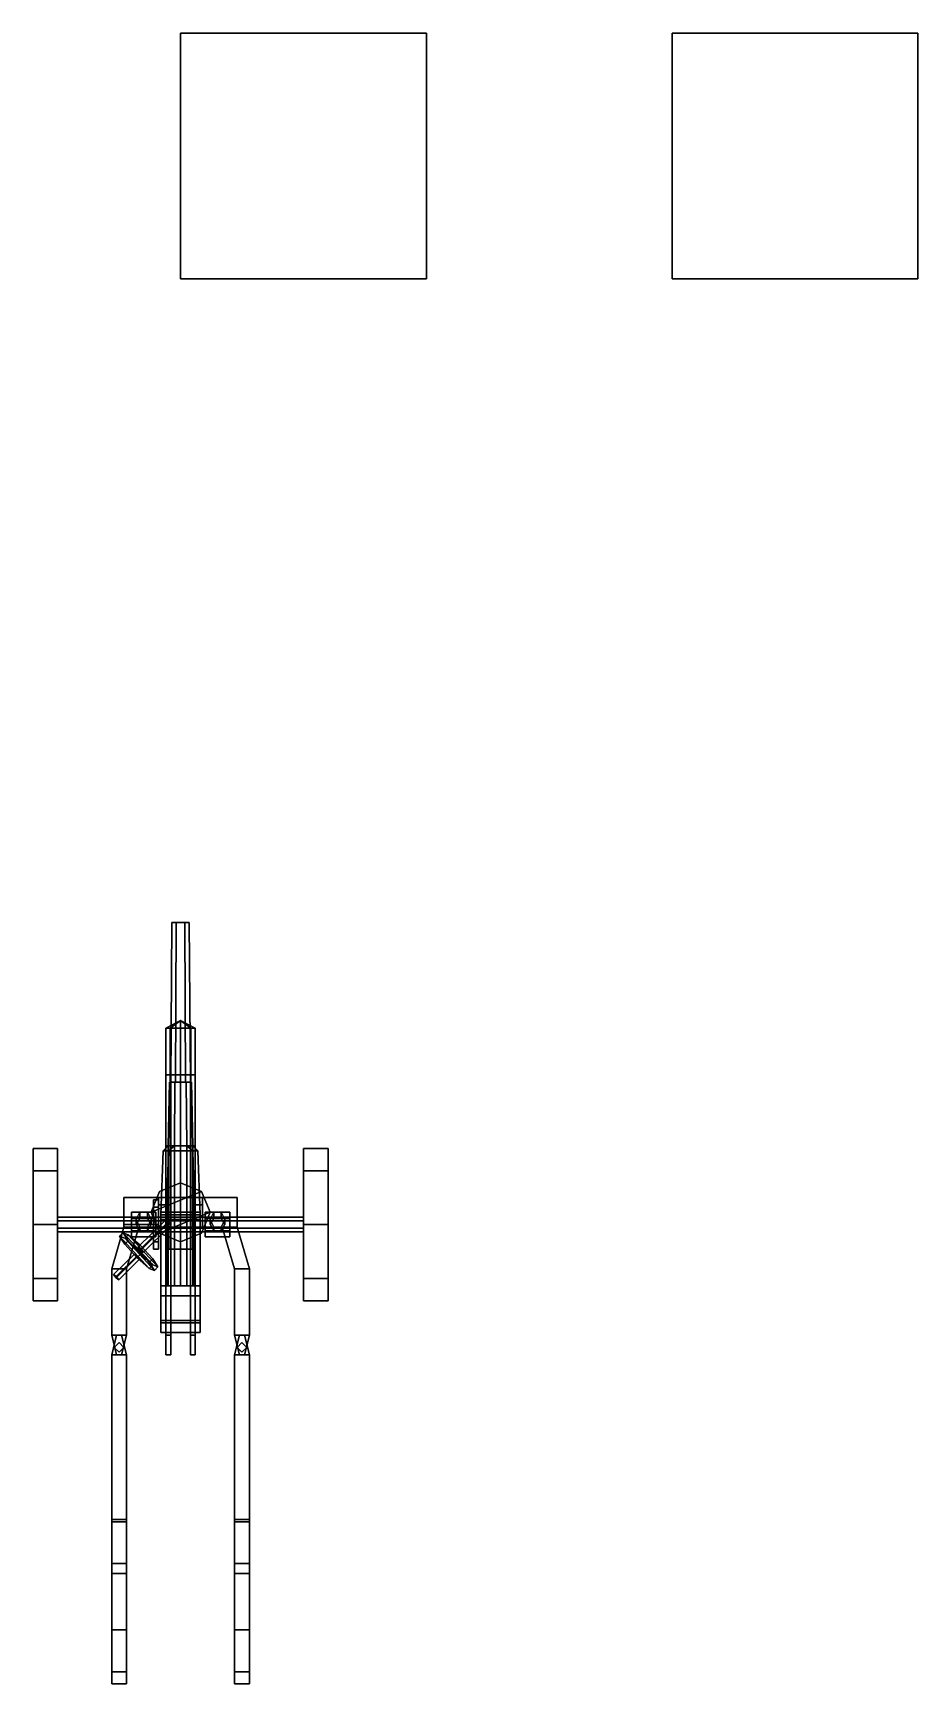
# Model space of a CAD drawing. Header units: millimetres. Extents: x -0.6 to 3, y -1.87 to 4.85.
import ezdxf

# ---------------------------------------------------------------- set-up
doc = ezdxf.new("R2010")
doc.units = ezdxf.units.MM
for name, color, linetype in [('barrel', 1, 'Continuous'), ('carriage', 7, 'Continuous'), ('sleeve', 5, 'Continuous'), ('trail', 5, 'Continuous'), ('turret', 2, 'Continuous'), ('wheels', 2, 'Continuous')]:
    doc.layers.add(name, color=color, linetype=linetype)

msp = doc.modelspace()

# ---------------------------------------------------------------- linework, layer by layer
for points in [[(1, 4.85, 1), (1, 4.85), (0, 4.85), (0, 4.85, 1)], [(1, 4.85), (1, 3.85), (0, 3.85), (0, 4.85)], [(0, 4.85), (0, 3.85), (0, 3.85, 1), (0, 4.85, 1)], [(0, 4.85, 1), (0, 3.85, 1), (1, 3.85, 1), (1, 4.85, 1)], [(1, 3.85, 1), (1, 3.85), (1, 4.85), (1, 4.85, 1)], [(3, 4.85), (3, 3.85), (2, 3.85), (2, 4.85)], [(2, 4.85), (2, 3.85), (3, 3.85), (3, 4.85)], [(0, 3.85, 1), (0, 3.85), (1, 3.85), (1, 3.85, 1)]]:
    msp.add_3dface(points)
at = {"layer": 'barrel'}
for points in [[(-0.0175, 1.23, 0.9203), (-0.035, 1.23, 0.89), (-0.04, 0.58, 0.89), (-0.02, 0.58, 0.9246)], [(-0.035, 1.23, 0.89), (-0.0175, 1.23, 0.8597), (-0.02, 0.58, 0.8554), (-0.04, 0.58, 0.89)], [(0.035, 1.23, 0.89), (-0.035, 1.23, 0.89), (-0.0175, 1.23, 0.9203), (0.0175, 1.23, 0.9203)], [(0.0175, 1.23, 0.8597), (-0.0175, 1.23, 0.8597), (-0.035, 1.23, 0.89), (0.035, 1.23, 0.89)], [(0.0175, 1.23, 0.9203), (-0.0175, 1.23, 0.9203), (-0.02, 0.58, 0.9246), (0.02, 0.58, 0.9246)], [(-0.0175, 1.23, 0.8597), (0.0175, 1.23, 0.8597), (0.02, 0.58, 0.8554), (-0.02, 0.58, 0.8554)], [(0.035, 1.23, 0.89), (0.0175, 1.23, 0.9203), (0.02, 0.58, 0.9246), (0.04, 0.58, 0.89)], [(0.0175, 1.23, 0.8597), (0.035, 1.23, 0.89), (0.04, 0.58, 0.89), (0.02, 0.58, 0.8554)], [(-0.0225, 0.58, 0.929), (-0.045, 0.58, 0.89), (-0.05, 0.32, 0.89), (-0.025, 0.32, 0.9333)], [(-0.045, 0.58, 0.89), (-0.0225, 0.58, 0.851), (-0.025, 0.32, 0.8467), (-0.05, 0.32, 0.89)], [(-0.02, 0.58, 0.9246), (-0.04, 0.58, 0.89), (-0.045, 0.58, 0.89), (-0.0225, 0.58, 0.929)], [(-0.04, 0.58, 0.89), (-0.02, 0.58, 0.8554), (-0.0225, 0.58, 0.851), (-0.045, 0.58, 0.89)], [(0.0225, 0.58, 0.929), (-0.0225, 0.58, 0.929), (-0.025, 0.32, 0.9333), (0.025, 0.32, 0.9333)], [(-0.0225, 0.58, 0.851), (0.0225, 0.58, 0.851), (0.025, 0.32, 0.8467), (-0.025, 0.32, 0.8467)], [(0.02, 0.58, 0.9246), (-0.02, 0.58, 0.9246), (-0.0225, 0.58, 0.929), (0.0225, 0.58, 0.929)], [(-0.02, 0.58, 0.8554), (0.02, 0.58, 0.8554), (0.0225, 0.58, 0.851), (-0.0225, 0.58, 0.851)], [(0.02, 0.58, 0.8554), (0.04, 0.58, 0.89), (0.045, 0.58, 0.89), (0.0225, 0.58, 0.851)], [(0.04, 0.58, 0.89), (0.02, 0.58, 0.9246), (0.0225, 0.58, 0.929), (0.045, 0.58, 0.89)], [(0.045, 0.58, 0.89), (0.0225, 0.58, 0.929), (0.025, 0.32, 0.9333), (0.05, 0.32, 0.89)], [(0.0225, 0.58, 0.851), (0.045, 0.58, 0.89), (0.05, 0.32, 0.89), (0.025, 0.32, 0.8467)], [(-0.025, 0.32, 0.9333), (-0.05, 0.32, 0.89), (-0.05, -0.25, 0.89), (-0.025, -0.25, 0.9333)], [(-0.05, 0.32, 0.89), (-0.025, 0.32, 0.8467), (-0.025, -0.25, 0.8467), (-0.05, -0.25, 0.89)], [(0.025, 0.32, 0.9333), (-0.025, 0.32, 0.9333), (-0.025, -0.25, 0.9333), (0.025, -0.25, 0.9333)], [(-0.025, 0.32, 0.8467), (0.025, 0.32, 0.8467), (0.025, -0.25, 0.8467), (-0.025, -0.25, 0.8467)], [(0.05, 0.32, 0.89), (0.025, 0.32, 0.9333), (0.025, -0.25, 0.9333), (0.05, -0.25, 0.89)], [(0.025, 0.32, 0.8467), (0.05, 0.32, 0.89), (0.05, -0.25, 0.89), (0.025, -0.25, 0.8467)], [(-0.08, 0.05, 0.94), (-0.08, -0.25, 0.94), (-0.08, -0.25, 0.98), (-0.08, 0.02, 0.98)], [(0.08, 0.02, 0.98), (0.08, 0.05, 0.94), (-0.08, 0.05, 0.94), (-0.08, 0.02, 0.98)], [(0.08, 0.05, 0.94), (0.08, -0.25, 0.94), (-0.08, -0.25, 0.94), (-0.08, 0.05, 0.94)], [(-0.08, 0.02, 0.98), (-0.08, -0.25, 0.98), (0.08, -0.25, 0.98), (0.08, 0.02, 0.98)], [(0.08, -0.25, 0.98), (0.08, -0.25, 0.94), (0.08, 0.05, 0.94), (0.08, 0.02, 0.98)], [(-0.08, -0.25, 0.82), (-0.08, -0.39, 0.82), (-0.08, -0.4, 0.84), (-0.08, -0.25, 0.84)], [(0.08, -0.25, 0.82), (0.08, -0.39, 0.82), (-0.08, -0.39, 0.82), (-0.08, -0.25, 0.82)], [(-0.08, -0.25, 0.84), (-0.08, -0.29, 0.84), (-0.08, -0.29, 0.99), (-0.08, -0.25, 0.99)], [(0.08, -0.25, 0.94), (0.08, -0.25, 0.82), (-0.08, -0.25, 0.82), (-0.08, -0.25, 0.94)], [(-0.08, -0.25, 0.99), (-0.08, -0.29, 0.99), (0.08, -0.29, 0.99), (0.08, -0.25, 0.99)], [(0.08, -0.25, 0.99), (0.08, -0.25, 0.98), (-0.08, -0.25, 0.98), (-0.08, -0.25, 0.99)], [(0.08, -0.4, 0.84), (0.08, -0.39, 0.82), (0.08, -0.25, 0.82), (0.08, -0.25, 0.84)], [(0.08, -0.29, 0.99), (0.08, -0.29, 0.84), (0.08, -0.25, 0.84), (0.08, -0.25, 0.99)], [(-0.08, -0.29, 0.84), (-0.08, -0.4, 0.84), (0.04, -0.4, 0.84), (0.04, -0.29, 0.84)], [(-0.08, -0.29, 0.93), (-0.08, -0.44, 0.93), (-0.08, -0.44, 0.98), (-0.08, -0.29, 0.99)], [(-0.08, -0.29, 0.99), (-0.08, -0.44, 0.98), (0.08, -0.44, 0.98), (0.08, -0.29, 0.99)], [(0.04, -0.29, 0.93), (0.04, -0.44, 0.93), (-0.08, -0.44, 0.93), (-0.08, -0.29, 0.93)], [(-0.08, -0.29, 0.93), (-0.08, -0.29, 0.84), (0.04, -0.29, 0.84), (0.04, -0.29, 0.93)], [(0.04, -0.29, 0.84), (0.04, -0.4, 0.84), (0.04, -0.44, 0.9), (0.04, -0.29, 0.9)], [(0.04, -0.29, 0.9), (0.04, -0.44, 0.9), (0.04, -0.44, 0.93), (0.04, -0.29, 0.93)], [(0.08, -0.29, 0.93), (0.08, -0.29, 0.9), (0.04, -0.29, 0.9), (0.04, -0.29, 0.93)], [(0.08, -0.44, 0.9), (0.08, -0.4, 0.84), (0.08, -0.29, 0.84), (0.08, -0.29, 0.9)], [(0.08, -0.44, 0.98), (0.08, -0.44, 0.9), (0.08, -0.29, 0.9), (0.08, -0.29, 0.99)], [(-0.08, -0.4, 0.84), (-0.08, -0.39, 0.82), (0.08, -0.39, 0.82), (0.08, -0.4, 0.84)], [(0.04, -0.44, 0.9), (0.04, -0.4, 0.84), (0.08, -0.4, 0.84), (0.08, -0.44, 0.9)], [(-0.08, -0.44, 0.98), (-0.08, -0.44, 0.93), (0.08, -0.44, 0.93), (0.08, -0.44, 0.98)], [(0.04, -0.44, 0.93), (0.04, -0.44, 0.9), (0.08, -0.44, 0.9), (0.08, -0.44, 0.93)]]:
    msp.add_3dface(points, dxfattribs=at)
at = {"layer": 'carriage'}
for points in [[(-0.23, 0.11, 0.46), (-0.23, -0.01, 0.46), (-0.23, -0.01, 0.52), (-0.23, 0.11, 0.52)], [(0.23, 0.11, 0.52), (0.23, 0.11, 0.46), (-0.23, 0.11, 0.46), (-0.23, 0.11, 0.52)], [(0.23, 0.11, 0.46), (0.23, -0.01, 0.46), (-0.23, -0.01, 0.46), (-0.23, 0.11, 0.46)], [(-0.23, 0.11, 0.52), (-0.23, -0.01, 0.52), (0.23, -0.01, 0.52), (0.23, 0.11, 0.52)], [(0.23, -0.01, 0.52), (0.23, -0.01, 0.46), (0.23, 0.11, 0.46), (0.23, 0.11, 0.52)], [(-0.1, 0.025, 0.3533), (-0.1, 0.05, 0.31), (-0.2, 0.05, 0.31), (-0.2, 0.025, 0.3533)], [(-0.1, 0.05, 0.31), (-0.1, 0.025, 0.2667), (-0.2, 0.025, 0.2667), (-0.2, 0.05, 0.31)], [(-0.2, -0.025, 0.3533), (-0.2, 0.025, 0.3533), (-0.2, 0.05, 0.31), (-0.2, -0.05, 0.31)], [(-0.2, -0.05, 0.31), (-0.2, 0.05, 0.31), (-0.2, 0.025, 0.2667), (-0.2, -0.025, 0.2667)], [(-0.1, -0.025, 0.3533), (-0.1, 0.025, 0.3533), (-0.2, 0.025, 0.3533), (-0.2, -0.025, 0.3533)], [(-0.1, 0.025, 0.2667), (-0.1, -0.025, 0.2667), (-0.2, -0.025, 0.2667), (-0.2, 0.025, 0.2667)], [(-0.165, 0.026, 0.35), (-0.18, 0, 0.35), (-0.18, 0.02, 0.46), (-0.165, 0.05, 0.46)], [(-0.18, 0, 0.35), (-0.165, -0.026, 0.35), (-0.165, -0.01, 0.46), (-0.18, 0.02, 0.46)], [(-0.135, 0.026, 0.35), (-0.165, 0.026, 0.35), (-0.165, 0.05, 0.46), (-0.135, 0.05, 0.46)], [(-0.12, 0, 0.35), (-0.135, 0.026, 0.35), (-0.135, 0.05, 0.46), (-0.12, 0.02, 0.46)], [(-0.135, -0.026, 0.35), (-0.12, 0, 0.35), (-0.12, 0.02, 0.46), (-0.135, -0.01, 0.46)], [(-0.1, -0.05, 0.31), (-0.1, 0.05, 0.31), (-0.1, 0.025, 0.3533), (-0.1, -0.025, 0.3533)], [(-0.1, -0.025, 0.2667), (-0.1, 0.025, 0.2667), (-0.1, 0.05, 0.31), (-0.1, -0.05, 0.31)], [(0.1, -0.025, 0.3533), (0.1, 0.025, 0.3533), (0.1, 0.05, 0.31), (0.1, -0.05, 0.31)], [(0.2, 0.025, 0.3533), (0.2, 0.05, 0.31), (0.1, 0.05, 0.31), (0.1, 0.025, 0.3533)], [(0.1, -0.05, 0.31), (0.1, 0.05, 0.31), (0.1, 0.025, 0.2667), (0.1, -0.025, 0.2667)], [(0.2, 0.05, 0.31), (0.2, 0.025, 0.2667), (0.1, 0.025, 0.2667), (0.1, 0.05, 0.31)], [(0.2, 0.025, 0.2667), (0.2, -0.025, 0.2667), (0.1, -0.025, 0.2667), (0.1, 0.025, 0.2667)], [(0.2, -0.025, 0.3533), (0.2, 0.025, 0.3533), (0.1, 0.025, 0.3533), (0.1, -0.025, 0.3533)], [(0.135, 0.026, 0.35), (0.12, 0, 0.35), (0.12, 0.02, 0.46), (0.135, 0.05, 0.46)], [(0.12, 0, 0.35), (0.135, -0.026, 0.35), (0.135, -0.01, 0.46), (0.12, 0.02, 0.46)], [(0.165, 0.026, 0.35), (0.135, 0.026, 0.35), (0.135, 0.05, 0.46), (0.165, 0.05, 0.46)], [(0.18, 0, 0.35), (0.165, 0.026, 0.35), (0.165, 0.05, 0.46), (0.18, 0.02, 0.46)], [(0.165, -0.026, 0.35), (0.18, 0, 0.35), (0.18, 0.02, 0.46), (0.165, -0.01, 0.46)], [(0.2, -0.05, 0.31), (0.2, 0.05, 0.31), (0.2, 0.025, 0.3533), (0.2, -0.025, 0.3533)], [(0.2, -0.025, 0.2667), (0.2, 0.025, 0.2667), (0.2, 0.05, 0.31), (0.2, -0.05, 0.31)], [(-0.17, -0.01, 0.46), (-0.22, -0.18, 0.41), (-0.28, -0.18, 0.41), (-0.23, -0.01, 0.46)], [(-0.23, -0.01, 0.46), (-0.28, -0.18, 0.41), (-0.28, -0.18, 0.49), (-0.23, -0.01, 0.52)], [(-0.23, -0.01, 0.52), (-0.28, -0.18, 0.49), (-0.22, -0.18, 0.49), (-0.17, -0.01, 0.52)], [(-0.22, -0.18, 0.49), (-0.22, -0.18, 0.41), (-0.17, -0.01, 0.46), (-0.17, -0.01, 0.52)], [(-0.1, -0.05, 0.31), (-0.1, -0.025, 0.3533), (-0.2, -0.025, 0.3533), (-0.2, -0.05, 0.31)], [(-0.1, -0.025, 0.2667), (-0.1, -0.05, 0.31), (-0.2, -0.05, 0.31), (-0.2, -0.025, 0.2667)], [(-0.17, -0.01, 0.52), (-0.17, -0.01, 0.46), (0.17, -0.01, 0.46), (0.17, -0.01, 0.52)], [(-0.165, -0.026, 0.35), (-0.135, -0.026, 0.35), (-0.135, -0.01, 0.46), (-0.165, -0.01, 0.46)], [(0.2, -0.05, 0.31), (0.2, -0.025, 0.3533), (0.1, -0.025, 0.3533), (0.1, -0.05, 0.31)], [(0.2, -0.025, 0.2667), (0.2, -0.05, 0.31), (0.1, -0.05, 0.31), (0.1, -0.025, 0.2667)], [(0.135, -0.026, 0.35), (0.165, -0.026, 0.35), (0.165, -0.01, 0.46), (0.135, -0.01, 0.46)], [(0.17, -0.01, 0.46), (0.22, -0.18, 0.41), (0.22, -0.18, 0.49), (0.17, -0.01, 0.52)], [(0.17, -0.01, 0.52), (0.22, -0.18, 0.49), (0.28, -0.18, 0.49), (0.23, -0.01, 0.52)], [(0.23, -0.01, 0.46), (0.28, -0.18, 0.41), (0.22, -0.18, 0.41), (0.17, -0.01, 0.46)], [(0.28, -0.18, 0.49), (0.28, -0.18, 0.41), (0.23, -0.01, 0.46), (0.23, -0.01, 0.52)], [(-0.28, -0.18, 0.41), (-0.28, -0.45, 0.41), (-0.28, -0.45, 0.49), (-0.28, -0.18, 0.49)], [(-0.22, -0.18, 0.41), (-0.22, -0.45, 0.41), (-0.28, -0.45, 0.41), (-0.28, -0.18, 0.41)], [(-0.28, -0.18, 0.49), (-0.28, -0.45, 0.49), (-0.22, -0.45, 0.49), (-0.22, -0.18, 0.49)], [(-0.22, -0.45, 0.49), (-0.22, -0.45, 0.41), (-0.22, -0.18, 0.41), (-0.22, -0.18, 0.49)], [(0.22, -0.18, 0.41), (0.22, -0.45, 0.41), (0.22, -0.45, 0.49), (0.22, -0.18, 0.49)], [(0.28, -0.18, 0.41), (0.28, -0.45, 0.41), (0.22, -0.45, 0.41), (0.22, -0.18, 0.41)], [(0.22, -0.18, 0.49), (0.22, -0.45, 0.49), (0.28, -0.45, 0.49), (0.28, -0.18, 0.49)], [(0.28, -0.45, 0.49), (0.28, -0.45, 0.41), (0.28, -0.18, 0.41), (0.28, -0.18, 0.49)], [(-0.28, -0.45, 0.43), (-0.26, -0.53, 0.43), (-0.26, -0.53, 0.47), (-0.28, -0.45, 0.47)], [(-0.28, -0.45, 0.47), (-0.22, -0.45, 0.47), (-0.22, -0.45, 0.49), (-0.28, -0.45, 0.49)], [(-0.26, -0.53, 0.47), (-0.24, -0.53, 0.47), (-0.22, -0.45, 0.47), (-0.28, -0.45, 0.47)], [(-0.22, -0.45, 0.43), (-0.24, -0.53, 0.43), (-0.26, -0.53, 0.43), (-0.28, -0.45, 0.43)], [(-0.28, -0.45, 0.41), (-0.22, -0.45, 0.41), (-0.22, -0.45, 0.43), (-0.28, -0.45, 0.43)], [(-0.24, -0.53, 0.47), (-0.24, -0.53, 0.43), (-0.22, -0.45, 0.43), (-0.22, -0.45, 0.47)], [(0.22, -0.45, 0.43), (0.24, -0.53, 0.43), (0.24, -0.53, 0.47), (0.22, -0.45, 0.47)], [(0.22, -0.45, 0.47), (0.28, -0.45, 0.47), (0.28, -0.45, 0.49), (0.22, -0.45, 0.49)], [(0.24, -0.53, 0.47), (0.26, -0.53, 0.47), (0.28, -0.45, 0.47), (0.22, -0.45, 0.47)], [(0.22, -0.45, 0.41), (0.28, -0.45, 0.41), (0.28, -0.45, 0.43), (0.22, -0.45, 0.43)], [(0.28, -0.45, 0.43), (0.26, -0.53, 0.43), (0.24, -0.53, 0.43), (0.22, -0.45, 0.43)], [(0.26, -0.53, 0.47), (0.26, -0.53, 0.43), (0.28, -0.45, 0.43), (0.28, -0.45, 0.47)], [(-0.25, -0.48, 0.49), (-0.27, -0.5, 0.49), (-0.27, -0.5, 0.57), (-0.25, -0.48, 0.57)], [(-0.23, -0.5, 0.38), (-0.25, -0.52, 0.38), (-0.27, -0.5, 0.38), (-0.25, -0.48, 0.38)], [(-0.25, -0.48, 0.38), (-0.27, -0.5, 0.38), (-0.27, -0.5, 0.41), (-0.25, -0.48, 0.41)], [(-0.25, -0.48, 0.57), (-0.27, -0.5, 0.57), (-0.25, -0.52, 0.57), (-0.23, -0.5, 0.57)], [(-0.27, -0.5, 0.49), (-0.25, -0.52, 0.49), (-0.25, -0.52, 0.57), (-0.27, -0.5, 0.57)], [(-0.27, -0.5, 0.38), (-0.25, -0.52, 0.38), (-0.25, -0.52, 0.41), (-0.27, -0.5, 0.41)], [(-0.23, -0.5, 0.49), (-0.25, -0.48, 0.49), (-0.25, -0.48, 0.57), (-0.23, -0.5, 0.57)], [(-0.23, -0.5, 0.38), (-0.25, -0.48, 0.38), (-0.25, -0.48, 0.41), (-0.23, -0.5, 0.41)], [(-0.25, -0.52, 0.49), (-0.23, -0.5, 0.49), (-0.23, -0.5, 0.57), (-0.25, -0.52, 0.57)], [(-0.25, -0.52, 0.38), (-0.23, -0.5, 0.38), (-0.23, -0.5, 0.41), (-0.25, -0.52, 0.41)], [(0.25, -0.48, 0.49), (0.23, -0.5, 0.49), (0.23, -0.5, 0.57), (0.25, -0.48, 0.57)], [(0.25, -0.48, 0.38), (0.23, -0.5, 0.38), (0.23, -0.5, 0.41), (0.25, -0.48, 0.41)], [(0.25, -0.48, 0.57), (0.23, -0.5, 0.57), (0.25, -0.52, 0.57), (0.27, -0.5, 0.57)], [(0.27, -0.5, 0.38), (0.25, -0.52, 0.38), (0.23, -0.5, 0.38), (0.25, -0.48, 0.38)], [(0.23, -0.5, 0.49), (0.25, -0.52, 0.49), (0.25, -0.52, 0.57), (0.23, -0.5, 0.57)], [(0.23, -0.5, 0.38), (0.25, -0.52, 0.38), (0.25, -0.52, 0.41), (0.23, -0.5, 0.41)], [(0.27, -0.5, 0.49), (0.25, -0.48, 0.49), (0.25, -0.48, 0.57), (0.27, -0.5, 0.57)], [(0.27, -0.5, 0.38), (0.25, -0.48, 0.38), (0.25, -0.48, 0.41), (0.27, -0.5, 0.41)], [(0.25, -0.52, 0.49), (0.27, -0.5, 0.49), (0.27, -0.5, 0.57), (0.25, -0.52, 0.57)], [(0.25, -0.52, 0.38), (0.27, -0.5, 0.38), (0.27, -0.5, 0.41), (0.25, -0.52, 0.41)]]:
    msp.add_3dface(points, dxfattribs=at)
at = {"layer": 'sleeve'}
for points in [[(-0.0424, 0.8, 0.6976), (-0.06, 0.8, 0.74), (0, 0.83, 0.74)], [(-0.06, 0.8, 0.74), (-0.0424, 0.8, 0.7824), (0, 0.83, 0.74)], [(0, 0.8, 0.68), (-0.0424, 0.8, 0.6976), (0, 0.83, 0.74)], [(-0.0424, 0.8, 0.7824), (0, 0.8, 0.8), (0, 0.83, 0.74)], [(0.06, 0.8, 0.74), (0.0424, 0.8, 0.6976), (0, 0.83, 0.74)], [(0.0424, 0.8, 0.6976), (0, 0.8, 0.68), (0, 0.83, 0.74)], [(0, 0.8, 0.8), (0.0424, 0.8, 0.7824), (0, 0.83, 0.74)], [(0.0424, 0.8, 0.7824), (0.06, 0.8, 0.74), (0, 0.83, 0.74)], [(-0.0424, 0.8, 0.7824), (-0.06, 0.8, 0.74), (-0.06, -0.1, 0.74), (-0.0424, -0.1, 0.7824)], [(-0.06, 0.8, 0.74), (-0.0424, 0.8, 0.6976), (-0.0424, -0.1, 0.6976), (-0.06, -0.1, 0.74)], [(0, 0.8, 0.8), (-0.0424, 0.8, 0.7824), (-0.0424, -0.1, 0.7824), (0, -0.1, 0.8)], [(-0.0424, 0.8, 0.6976), (0, 0.8, 0.68), (0, -0.1, 0.68), (-0.0424, -0.1, 0.6976)], [(0.0424, 0.8, 0.7824), (0, 0.8, 0.8), (0, -0.1, 0.8), (0.0424, -0.1, 0.7824)], [(0, 0.8, 0.68), (0.0424, 0.8, 0.6976), (0.0424, -0.1, 0.6976), (0, -0.1, 0.68)], [(0.06, 0.8, 0.74), (0.0424, 0.8, 0.7824), (0.0424, -0.1, 0.7824), (0.06, -0.1, 0.74)], [(0.0424, 0.8, 0.6976), (0.06, 0.8, 0.74), (0.06, -0.1, 0.74), (0.0424, -0.1, 0.6976)], [(-0.06, 0.61, 0.79), (-0.06, -0.1, 0.79), (-0.06, -0.1, 0.82), (-0.06, 0.61, 0.82)], [(0.06, 0.61, 0.82), (0.06, 0.61, 0.79), (-0.06, 0.61, 0.79), (-0.06, 0.61, 0.82)], [(0.06, 0.61, 0.79), (0.06, -0.1, 0.79), (-0.06, -0.1, 0.79), (-0.06, 0.61, 0.79)], [(-0.04, 0.32, 0.86), (-0.04, 0.61, 0.82), (-0.06, 0.61, 0.82), (-0.06, 0.32, 0.86)], [(-0.04, 0.61, 0.82), (-0.04, -0.29, 0.82), (0.04, -0.29, 0.82), (0.04, 0.61, 0.82)], [(-0.04, 0.32, 0.86), (-0.04, -0.29, 0.82), (-0.04, 0.61, 0.82), (-0.04, 0.32, 0.86)], [(0.06, 0.32, 0.86), (0.06, 0.61, 0.82), (0.04, 0.61, 0.82), (0.04, 0.32, 0.86)], [(0.06, -0.1, 0.82), (0.06, -0.1, 0.79), (0.06, 0.61, 0.79), (0.06, 0.61, 0.82)], [(0.06, 0.32, 0.86), (0.06, -0.29, 0.82), (0.06, 0.61, 0.82), (0.06, 0.32, 0.86)], [(-0.0495, 0.3, 0.9395), (-0.07, 0.3, 0.89), (-0.08, 0.04, 0.89), (-0.0566, 0.04, 0.9466)], [(-0.07, 0.3, 0.89), (-0.0495, 0.3, 0.8405), (-0.0566, 0.04, 0.8334), (-0.08, 0.04, 0.89)], [(-0.0495, 0.3, 0.8405), (-0.07, 0.3, 0.89), (-0.05, 0.32, 0.89), (-0.025, 0.32, 0.8467)], [(-0.07, 0.3, 0.89), (-0.0495, 0.3, 0.9395), (-0.025, 0.32, 0.9333), (-0.05, 0.32, 0.89)], [(-0.06, 0.32, 0.86), (-0.06, -0.29, 0.82), (-0.04, -0.29, 0.82), (-0.04, 0.32, 0.86)], [(0, 0.3, 0.96), (-0.0495, 0.3, 0.9395), (-0.0566, 0.04, 0.9466), (0, 0.04, 0.97)], [(-0.0495, 0.3, 0.8405), (0, 0.3, 0.82), (0, 0.04, 0.81), (-0.0566, 0.04, 0.8334)], [(0, 0.3, 0.82), (-0.0495, 0.3, 0.8405), (-0.025, 0.32, 0.8467), (0, 0.32, 0.8467)], [(-0.0495, 0.3, 0.9395), (0, 0.3, 0.96), (0, 0.32, 0.9333), (-0.025, 0.32, 0.9333)], [(0.0495, 0.3, 0.8405), (0, 0.3, 0.82), (0, 0.32, 0.8467), (0.025, 0.32, 0.8467)], [(0, 0.3, 0.96), (0.0495, 0.3, 0.9395), (0.025, 0.32, 0.9333), (0, 0.32, 0.9333)], [(0.0495, 0.3, 0.9395), (0, 0.3, 0.96), (0, 0.04, 0.97), (0.0566, 0.04, 0.9466)], [(0, 0.3, 0.82), (0.0495, 0.3, 0.8405), (0.0566, 0.04, 0.8334), (0, 0.04, 0.81)], [(0.07, 0.3, 0.89), (0.0495, 0.3, 0.8405), (0.025, 0.32, 0.8467), (0.05, 0.32, 0.89)], [(0.0495, 0.3, 0.9395), (0.07, 0.3, 0.89), (0.05, 0.32, 0.89), (0.025, 0.32, 0.9333)], [(0.04, 0.32, 0.86), (0.04, -0.29, 0.82), (0.06, -0.29, 0.82), (0.06, 0.32, 0.86)], [(0.07, 0.3, 0.89), (0.0495, 0.3, 0.9395), (0.0566, 0.04, 0.9466), (0.08, 0.04, 0.89)], [(0.0495, 0.3, 0.8405), (0.07, 0.3, 0.89), (0.08, 0.04, 0.89), (0.0566, 0.04, 0.8334)], [(-0.0566, 0.04, 0.9466), (-0.08, 0.04, 0.89), (-0.08, -0.25, 0.89), (-0.0566, -0.25, 0.9466)], [(-0.08, 0.04, 0.89), (-0.0566, 0.04, 0.8334), (-0.0566, -0.25, 0.8334), (-0.08, -0.25, 0.89)], [(0, 0.04, 0.97), (-0.0566, 0.04, 0.9466), (-0.0566, -0.25, 0.9466), (0, -0.25, 0.97)], [(-0.0566, 0.04, 0.8334), (0, 0.04, 0.81), (0, -0.25, 0.81), (-0.0566, -0.25, 0.8334)], [(0.0566, 0.04, 0.9466), (0, 0.04, 0.97), (0, -0.25, 0.97), (0.0566, -0.25, 0.9466)], [(0, 0.04, 0.81), (0.0566, 0.04, 0.8334), (0.0566, -0.25, 0.8334), (0, -0.25, 0.81)], [(0.08, 0.04, 0.89), (0.0566, 0.04, 0.9466), (0.0566, -0.25, 0.9466), (0.08, -0.25, 0.89)], [(0.0566, 0.04, 0.8334), (0.08, 0.04, 0.89), (0.08, -0.25, 0.89), (0.0566, -0.25, 0.8334)], [(-0.06, -0.1, 0.8), (-0.06, -0.1, 0.79), (0.06, -0.1, 0.79), (0.06, -0.1, 0.8)], [(0.06, -0.1, 0.8), (0.06, -0.29, 0.8), (-0.06, -0.29, 0.8), (-0.06, -0.1, 0.8)], [(-0.06, -0.1, 0.8), (-0.06, -0.29, 0.8), (-0.06, -0.29, 0.82), (-0.06, -0.1, 0.82)], [(-0.04, -0.1, 0.8), (-0.04, -0.1, 0.68), (-0.06, -0.1, 0.68), (-0.06, -0.1, 0.8)], [(-0.06, -0.1, 0.68), (-0.06, -0.45, 0.68), (-0.06, -0.53, 0.77), (-0.06, -0.1, 0.77)], [(-0.04, -0.1, 0.68), (-0.04, -0.45, 0.68), (-0.06, -0.45, 0.68), (-0.06, -0.1, 0.68)], [(-0.06, -0.1, 0.77), (-0.06, -0.53, 0.77), (-0.06, -0.53, 0.8), (-0.06, -0.1, 0.8)], [(-0.04, -0.53, 0.77), (-0.04, -0.45, 0.68), (-0.04, -0.1, 0.68), (-0.04, -0.1, 0.77)], [(-0.04, -0.53, 0.8), (-0.04, -0.53, 0.77), (-0.04, -0.1, 0.77), (-0.04, -0.1, 0.8)], [(0.04, -0.1, 0.68), (0.04, -0.45, 0.68), (0.04, -0.53, 0.77), (0.04, -0.1, 0.77)], [(0.06, -0.1, 0.8), (0.06, -0.1, 0.68), (0.04, -0.1, 0.68), (0.04, -0.1, 0.8)], [(0.06, -0.1, 0.68), (0.06, -0.45, 0.68), (0.04, -0.45, 0.68), (0.04, -0.1, 0.68)], [(0.04, -0.1, 0.77), (0.04, -0.53, 0.77), (0.04, -0.53, 0.8), (0.04, -0.1, 0.8)], [(0.06, -0.53, 0.77), (0.06, -0.45, 0.68), (0.06, -0.1, 0.68), (0.06, -0.1, 0.77)], [(0.06, -0.53, 0.8), (0.06, -0.53, 0.77), (0.06, -0.1, 0.77), (0.06, -0.1, 0.8)], [(0.06, -0.29, 0.82), (0.06, -0.29, 0.8), (0.06, -0.1, 0.8), (0.06, -0.1, 0.82)], [(0, -0.25, 0.97), (-0.0566, -0.25, 0.9466), (-0.08, -0.25, 0.89), (0.0566, -0.25, 0.9466)], [(0.0566, -0.25, 0.9466), (-0.08, -0.25, 0.89), (-0.0566, -0.25, 0.8334), (0.08, -0.25, 0.89)], [(0.08, -0.25, 0.89), (-0.0566, -0.25, 0.8334), (0, -0.25, 0.81), (0.0566, -0.25, 0.8334)], [(-0.06, -0.29, 0.82), (-0.06, -0.29, 0.8), (0.06, -0.29, 0.8), (0.06, -0.29, 0.82)], [(-0.06, -0.29, 0.8), (-0.06, -0.53, 0.8), (-0.04, -0.53, 0.8), (-0.04, -0.29, 0.8)], [(0.04, -0.29, 0.8), (0.04, -0.53, 0.8), (0.06, -0.53, 0.8), (0.06, -0.29, 0.8)], [(-0.06, -0.53, 0.77), (-0.06, -0.45, 0.68), (-0.04, -0.45, 0.68), (-0.04, -0.53, 0.77)], [(0.04, -0.53, 0.77), (0.04, -0.45, 0.68), (0.06, -0.45, 0.68), (0.06, -0.53, 0.77)], [(-0.06, -0.53, 0.8), (-0.06, -0.53, 0.77), (-0.04, -0.53, 0.77), (-0.04, -0.53, 0.8)], [(0.04, -0.53, 0.8), (0.04, -0.53, 0.77), (0.06, -0.53, 0.77), (0.06, -0.53, 0.8)]]:
    msp.add_3dface(points, dxfattribs=at)
at = {"layer": 'trail'}
for points in [[(-0.26, -0.45, 0.41), (-0.28, -0.53, 0.41), (-0.28, -0.53, 0.43), (-0.26, -0.45, 0.43)], [(-0.24, -0.45, 0.41), (-0.22, -0.53, 0.41), (-0.28, -0.53, 0.41), (-0.26, -0.45, 0.41)], [(-0.26, -0.45, 0.47), (-0.28, -0.53, 0.47), (-0.28, -0.53, 0.49), (-0.26, -0.45, 0.49)], [(-0.26, -0.45, 0.49), (-0.28, -0.53, 0.49), (-0.22, -0.53, 0.49), (-0.24, -0.45, 0.49)], [(-0.26, -0.45, 0.43), (-0.28, -0.53, 0.43), (-0.22, -0.53, 0.43), (-0.24, -0.45, 0.43)], [(-0.22, -0.53, 0.47), (-0.28, -0.53, 0.47), (-0.26, -0.45, 0.47), (-0.24, -0.45, 0.47)], [(-0.22, -0.53, 0.43), (-0.22, -0.53, 0.41), (-0.24, -0.45, 0.41), (-0.24, -0.45, 0.43)], [(-0.22, -0.53, 0.49), (-0.22, -0.53, 0.47), (-0.24, -0.45, 0.47), (-0.24, -0.45, 0.49)], [(0.24, -0.45, 0.47), (0.22, -0.53, 0.47), (0.22, -0.53, 0.49), (0.24, -0.45, 0.49)], [(0.24, -0.45, 0.49), (0.22, -0.53, 0.49), (0.28, -0.53, 0.49), (0.26, -0.45, 0.49)], [(0.24, -0.45, 0.41), (0.22, -0.53, 0.41), (0.22, -0.53, 0.43), (0.24, -0.45, 0.43)], [(0.26, -0.45, 0.41), (0.28, -0.53, 0.41), (0.22, -0.53, 0.41), (0.24, -0.45, 0.41)], [(0.28, -0.53, 0.47), (0.22, -0.53, 0.47), (0.24, -0.45, 0.47), (0.26, -0.45, 0.47)], [(0.24, -0.45, 0.43), (0.22, -0.53, 0.43), (0.28, -0.53, 0.43), (0.26, -0.45, 0.43)], [(0.28, -0.53, 0.49), (0.28, -0.53, 0.47), (0.26, -0.45, 0.47), (0.26, -0.45, 0.49)], [(0.28, -0.53, 0.43), (0.28, -0.53, 0.41), (0.26, -0.45, 0.41), (0.26, -0.45, 0.43)], [(-0.28, -0.53, 0.41), (-0.28, -1.2, 0.41), (-0.28, -1.21, 0.49), (-0.28, -0.53, 0.49)], [(-0.22, -0.53, 0.41), (-0.22, -1.2, 0.41), (-0.28, -1.2, 0.41), (-0.28, -0.53, 0.41)], [(-0.28, -0.53, 0.49), (-0.28, -1.21, 0.49), (-0.22, -1.21, 0.49), (-0.22, -0.53, 0.49)], [(-0.22, -0.53, 0.43), (-0.28, -0.53, 0.43), (-0.28, -0.53, 0.47), (-0.22, -0.53, 0.47)], [(-0.22, -1.21, 0.49), (-0.22, -1.2, 0.41), (-0.22, -0.53, 0.41), (-0.22, -0.53, 0.49)], [(0.22, -0.53, 0.41), (0.22, -1.2, 0.41), (0.22, -1.21, 0.49), (0.22, -0.53, 0.49)], [(0.28, -0.53, 0.41), (0.28, -1.2, 0.41), (0.22, -1.2, 0.41), (0.22, -0.53, 0.41)], [(0.22, -0.53, 0.49), (0.22, -1.21, 0.49), (0.28, -1.21, 0.49), (0.28, -0.53, 0.49)], [(0.28, -0.53, 0.43), (0.22, -0.53, 0.43), (0.22, -0.53, 0.47), (0.28, -0.53, 0.47)], [(0.28, -1.21, 0.49), (0.28, -1.2, 0.41), (0.28, -0.53, 0.41), (0.28, -0.53, 0.49)], [(-0.28, -1.2, 0.41), (-0.28, -1.38, 0.39), (-0.28, -1.42, 0.45), (-0.28, -1.21, 0.49)], [(-0.22, -1.2, 0.41), (-0.22, -1.38, 0.39), (-0.28, -1.38, 0.39), (-0.28, -1.2, 0.41)], [(-0.22, -1.42, 0.45), (-0.22, -1.38, 0.39), (-0.22, -1.2, 0.41), (-0.22, -1.21, 0.49)], [(0.22, -1.2, 0.41), (0.22, -1.38, 0.39), (0.22, -1.42, 0.45), (0.22, -1.21, 0.49)], [(0.28, -1.2, 0.41), (0.28, -1.38, 0.39), (0.22, -1.38, 0.39), (0.22, -1.2, 0.41)], [(0.28, -1.42, 0.45), (0.28, -1.38, 0.39), (0.28, -1.2, 0.41), (0.28, -1.21, 0.49)], [(-0.28, -1.21, 0.49), (-0.28, -1.42, 0.45), (-0.22, -1.42, 0.45), (-0.22, -1.21, 0.49)], [(0.22, -1.21, 0.49), (0.22, -1.42, 0.45), (0.28, -1.42, 0.45), (0.28, -1.21, 0.49)], [(-0.28, -1.38, 0.39), (-0.28, -1.65, 0.32), (-0.28, -1.65, 0.38), (-0.28, -1.42, 0.45)], [(-0.22, -1.38, 0.39), (-0.22, -1.65, 0.32), (-0.28, -1.65, 0.32), (-0.28, -1.38, 0.39)], [(-0.22, -1.65, 0.38), (-0.22, -1.65, 0.32), (-0.22, -1.38, 0.39), (-0.22, -1.42, 0.45)], [(0.22, -1.38, 0.39), (0.22, -1.65, 0.32), (0.22, -1.65, 0.38), (0.22, -1.42, 0.45)], [(0.28, -1.38, 0.39), (0.28, -1.65, 0.32), (0.22, -1.65, 0.32), (0.22, -1.38, 0.39)], [(0.28, -1.65, 0.38), (0.28, -1.65, 0.32), (0.28, -1.38, 0.39), (0.28, -1.42, 0.45)], [(-0.28, -1.42, 0.45), (-0.28, -1.65, 0.38), (-0.22, -1.65, 0.38), (-0.22, -1.42, 0.45)], [(0.22, -1.42, 0.45), (0.22, -1.65, 0.38), (0.28, -1.65, 0.38), (0.28, -1.42, 0.45)], [(-0.28, -1.65, 0.38), (-0.28, -1.87, 0.27), (-0.22, -1.87, 0.27), (-0.22, -1.65, 0.38)], [(-0.22, -1.65, 0.32), (-0.22, -1.82, 0.24), (-0.28, -1.82, 0.24), (-0.28, -1.65, 0.32)], [(-0.28, -1.65, 0.32), (-0.28, -1.82, 0.24), (-0.28, -1.87, 0.27), (-0.28, -1.65, 0.38)], [(-0.22, -1.87, 0.27), (-0.22, -1.82, 0.24), (-0.22, -1.65, 0.32), (-0.22, -1.65, 0.38)], [(0.22, -1.65, 0.32), (0.22, -1.82, 0.24), (0.22, -1.87, 0.27), (0.22, -1.65, 0.38)], [(0.28, -1.65, 0.32), (0.28, -1.82, 0.24), (0.22, -1.82, 0.24), (0.22, -1.65, 0.32)], [(0.22, -1.65, 0.38), (0.22, -1.87, 0.27), (0.28, -1.87, 0.27), (0.28, -1.65, 0.38)], [(0.28, -1.87, 0.27), (0.28, -1.82, 0.24), (0.28, -1.65, 0.32), (0.28, -1.65, 0.38)], [(-0.28, -1.87, 0.27), (-0.28, -1.82, 0.24), (-0.22, -1.82, 0.24), (-0.22, -1.87, 0.27)], [(0.22, -1.87, 0.27), (0.22, -1.82, 0.24), (0.28, -1.82, 0.24), (0.28, -1.87, 0.27)]]:
    msp.add_3dface(points, dxfattribs=at)
at = {"layer": 'turret'}
for points in [[(0, 0.17, 0.59), (-0.0849, 0.1349, 0.59), (-0.12, 0.05, 0.59), (0.0849, 0.1349, 0.59)], [(-0.0849, 0.1349, 0.52), (-0.12, 0.05, 0.52), (-0.12, 0.05, 0.59), (-0.0849, 0.1349, 0.59)], [(0.0849, 0.1349, 0.59), (-0.12, 0.05, 0.59), (-0.0849, -0.0349, 0.59), (0.12, 0.05, 0.59)], [(0, 0.17, 0.52), (-0.0849, 0.1349, 0.52), (-0.0849, 0.1349, 0.59), (0, 0.17, 0.59)], [(0.0849, 0.1349, 0.52), (0, 0.17, 0.52), (0, 0.17, 0.59), (0.0849, 0.1349, 0.59)], [(0.12, 0.05, 0.52), (0.0849, 0.1349, 0.52), (0.0849, 0.1349, 0.59), (0.12, 0.05, 0.59)], [(-0.09, 0.0707, 0.8207), (-0.09, 0.1, 0.75), (-0.11, 0.1, 0.75), (-0.11, 0.0707, 0.8207)], [(-0.09, 0.1, 0.75), (-0.09, 0.0707, 0.6793), (-0.11, 0.0707, 0.6793), (-0.11, 0.1, 0.75)], [(-0.11, 0.1, 0.75), (-0.11, 0.0707, 0.6793), (-0.11, 0, 0.65), (-0.11, -0.0707, 0.6793)], [(-0.11, 0.0707, 0.8207), (-0.11, 0.1, 0.75), (-0.11, -0.0707, 0.6793), (-0.11, -0.1, 0.75)], [(-0.09, 0, 0.85), (-0.09, 0.0707, 0.8207), (-0.11, 0.0707, 0.8207), (-0.11, 0, 0.85)], [(-0.09, 0.0707, 0.6793), (-0.09, 0, 0.65), (-0.11, 0, 0.65), (-0.11, 0.0707, 0.6793)], [(-0.11, 0, 0.85), (-0.11, 0.0707, 0.8207), (-0.11, -0.1, 0.75), (-0.11, -0.0707, 0.8207)], [(-0.06, 0.08, 0.78), (-0.06, 0.11, 0.59), (-0.09, 0.11, 0.59), (-0.09, 0.08, 0.78)], [(-0.09, 0.11, 0.59), (-0.09, -0.01, 0.59), (-0.09, -0.01, 0.78), (-0.09, 0.08, 0.78)], [(-0.09, -0.0707, 0.6793), (-0.09, 0.1, 0.75), (-0.09, 0.0707, 0.8207), (-0.09, -0.1, 0.75)], [(-0.09, 0, 0.65), (-0.09, 0.0707, 0.6793), (-0.09, 0.1, 0.75), (-0.09, -0.0707, 0.6793)], [(-0.09, 0.08, 0.78), (-0.09, -0.01, 0.78), (-0.06, -0.01, 0.78), (-0.06, 0.08, 0.78)], [(-0.09, -0.1, 0.75), (-0.09, 0.0707, 0.8207), (-0.09, 0, 0.85), (-0.09, -0.0707, 0.8207)], [(-0.06, -0.01, 0.78), (-0.06, -0.01, 0.59), (-0.06, 0.11, 0.59), (-0.06, 0.08, 0.78)], [(0.06, 0.11, 0.59), (0.06, -0.01, 0.59), (0.06, -0.01, 0.78), (0.06, 0.08, 0.78)], [(0.09, 0.08, 0.78), (0.09, 0.11, 0.59), (0.06, 0.11, 0.59), (0.06, 0.08, 0.78)], [(0.06, 0.08, 0.78), (0.06, -0.01, 0.78), (0.09, -0.01, 0.78), (0.09, 0.08, 0.78)], [(0.09, -0.01, 0.78), (0.09, -0.01, 0.59), (0.09, 0.11, 0.59), (0.09, 0.08, 0.78)], [(-0.11, 0, 0.685), (-0.11, 0.015, 0.67), (-0.23, 0.015, 0.67), (-0.23, 0, 0.685)], [(-0.11, 0.015, 0.67), (-0.11, 0, 0.655), (-0.23, 0, 0.655), (-0.23, 0.015, 0.67)], [(-0.23, 0, 0.685), (-0.23, 0.015, 0.67), (-0.23, 0, 0.655), (-0.23, -0.015, 0.67)], [(-0.11, -0.015, 0.67), (-0.11, 0, 0.685), (-0.23, 0, 0.685), (-0.23, -0.015, 0.67)], [(-0.11, 0, 0.655), (-0.11, -0.015, 0.67), (-0.23, -0.015, 0.67), (-0.23, 0, 0.655)], [(-0.0498, 0.0111, 0.6456), (-0.0604, 0.019, 0.629), (-0.1735, -0.0924, 0.6487), (-0.1629, -0.1003, 0.6653)], [(-0.0604, 0.019, 0.629), (-0.0498, 0.0059, 0.6161), (-0.1629, -0.1055, 0.6357), (-0.1735, -0.0924, 0.6487)], [(-0.0392, -0.0019, 0.6327), (-0.0498, 0.0111, 0.6456), (-0.1629, -0.1003, 0.6653), (-0.1523, -0.1133, 0.6524)], [(-0.0498, 0.0059, 0.6161), (-0.0392, -0.0019, 0.6327), (-0.1523, -0.1133, 0.6524), (-0.1629, -0.1055, 0.6357)], [(-0.12, 0.05, 0.52), (-0.0849, -0.0349, 0.52), (-0.0849, -0.0349, 0.59), (-0.12, 0.05, 0.59)], [(-0.09, -0.0707, 0.8207), (-0.09, 0, 0.85), (-0.11, 0, 0.85), (-0.11, -0.0707, 0.8207)], [(-0.09, 0, 0.65), (-0.09, -0.0707, 0.6793), (-0.11, -0.0707, 0.6793), (-0.11, 0, 0.65)], [(0.12, 0.05, 0.59), (-0.0849, -0.0349, 0.59), (0, -0.07, 0.59), (0.0849, -0.0349, 0.59)], [(0.0849, -0.0349, 0.52), (0.12, 0.05, 0.52), (0.12, 0.05, 0.59), (0.0849, -0.0349, 0.59)], [(-0.2336, -0.0332, 0.6382), (-0.2129, -0.0659, 0.5722), (-0.2271, -0.0799, 0.5746), (-0.2478, -0.0472, 0.6407)], [(-0.2129, -0.0414, 0.7115), (-0.2336, -0.0332, 0.6382), (-0.2478, -0.0472, 0.6407), (-0.2271, -0.0553, 0.7139)], [(-0.2271, -0.0553, 0.7139), (-0.2478, -0.0472, 0.6407), (-0.1271, -0.1783, 0.592), (-0.1064, -0.1864, 0.6652)], [(-0.2478, -0.0472, 0.6407), (-0.2271, -0.0799, 0.5746), (-0.1771, -0.1342, 0.5545), (-0.1271, -0.1783, 0.592)], [(-0.1629, -0.1202, 0.552), (-0.2129, -0.0659, 0.5722), (-0.2336, -0.0332, 0.6382), (-0.1129, -0.1644, 0.5896)], [(-0.1129, -0.1644, 0.5896), (-0.2336, -0.0332, 0.6382), (-0.2129, -0.0414, 0.7115), (-0.0922, -0.1725, 0.6628)], [(-0.1629, -0.0855, 0.749), (-0.2129, -0.0414, 0.7115), (-0.2271, -0.0553, 0.7139), (-0.1771, -0.0994, 0.7514)], [(-0.1771, -0.0994, 0.7514), (-0.2271, -0.0553, 0.7139), (-0.1064, -0.1864, 0.6652), (-0.1271, -0.1538, 0.7313)], [(-0.2129, -0.0659, 0.5722), (-0.1629, -0.1202, 0.552), (-0.1771, -0.1342, 0.5545), (-0.2271, -0.0799, 0.5746)], [(-0.0922, -0.1725, 0.6628), (-0.2129, -0.0414, 0.7115), (-0.1629, -0.0855, 0.749), (-0.1129, -0.1398, 0.7288)], [(-0.09, -0.01, 0.78), (-0.09, -0.01, 0.59), (-0.06, -0.01, 0.59), (-0.06, -0.01, 0.78)], [(-0.0849, -0.0349, 0.52), (0, -0.07, 0.52), (0, -0.07, 0.59), (-0.0849, -0.0349, 0.59)], [(0, -0.07, 0.52), (0.0849, -0.0349, 0.52), (0.0849, -0.0349, 0.59), (0, -0.07, 0.59)], [(0.06, -0.01, 0.78), (0.06, -0.01, 0.59), (0.09, -0.01, 0.59), (0.09, -0.01, 0.78)], [(-0.1877, -0.1203, 0.5723), (-0.1771, -0.1333, 0.5594), (-0.2619, -0.2169, 0.5741), (-0.2725, -0.2038, 0.5871)], [(-0.1771, -0.1281, 0.589), (-0.1877, -0.1203, 0.5723), (-0.2725, -0.2038, 0.5871), (-0.2619, -0.2117, 0.6037)], [(-0.1665, -0.1411, 0.576), (-0.1771, -0.1281, 0.589), (-0.2619, -0.2117, 0.6037), (-0.2513, -0.2247, 0.5908)], [(-0.1771, -0.1333, 0.5594), (-0.1665, -0.1411, 0.576), (-0.2513, -0.2247, 0.5908), (-0.2619, -0.2169, 0.5741)], [(-0.1129, -0.1398, 0.7288), (-0.1629, -0.0855, 0.749), (-0.1771, -0.0994, 0.7514), (-0.1271, -0.1538, 0.7313)], [(-0.1629, -0.1202, 0.552), (-0.1129, -0.1644, 0.5896), (-0.1271, -0.1783, 0.592), (-0.1771, -0.1342, 0.5545)], [(-0.09, -0.1, 0.75), (-0.09, -0.0707, 0.8207), (-0.11, -0.0707, 0.8207), (-0.11, -0.1, 0.75)], [(-0.09, -0.0707, 0.6793), (-0.09, -0.1, 0.75), (-0.11, -0.1, 0.75), (-0.11, -0.0707, 0.6793)], [(-0.0922, -0.1725, 0.6628), (-0.1129, -0.1398, 0.7288), (-0.1271, -0.1538, 0.7313), (-0.1064, -0.1864, 0.6652)], [(-0.1129, -0.1644, 0.5896), (-0.0922, -0.1725, 0.6628), (-0.1064, -0.1864, 0.6652), (-0.1271, -0.1783, 0.592)], [(-0.2619, -0.2117, 0.6037), (-0.2725, -0.2038, 0.5871), (-0.2619, -0.2169, 0.5741), (-0.2513, -0.2247, 0.5908)]]:
    msp.add_3dface(points, dxfattribs=at)
at = {"layer": 'wheels'}
for points in [[(-0.5, 0.2192, 0.5292), (-0.5, 0.31, 0.31), (-0.6, 0.31, 0.31), (-0.6, 0.2192, 0.5292)], [(-0.5, 0.31, 0.31), (-0.5, 0.2192, 0.0908), (-0.6, 0.2192, 0.0908), (-0.6, 0.31, 0.31)], [(-0.6, -0.31, 0.31), (-0.6, 0.2192, 0.5292), (-0.6, 0.31, 0.31), (-0.6, -0.2192, 0.0908)], [(-0.6, -0.2192, 0.0908), (-0.6, 0.31, 0.31), (-0.6, 0.2192, 0.0908), (-0.6, 0)], [(-0.5, 0.31, 0.31), (-0.5, -0.2192, 0.0908), (-0.5, 0), (-0.5, 0.2192, 0.0908)], [(-0.5, 0.2192, 0.5292), (-0.5, -0.31, 0.31), (-0.5, -0.2192, 0.0908), (-0.5, 0.31, 0.31)], [(0.5, -0.31, 0.31), (0.5, 0.2192, 0.5292), (0.5, 0.31, 0.31), (0.5, -0.2192, 0.0908)], [(0.6, 0.2192, 0.5292), (0.6, 0.31, 0.31), (0.5, 0.31, 0.31), (0.5, 0.2192, 0.5292)], [(0.5, -0.2192, 0.0908), (0.5, 0.31, 0.31), (0.5, 0.2192, 0.0908), (0.5, 0)], [(0.6, 0.31, 0.31), (0.6, 0.2192, 0.0908), (0.5, 0.2192, 0.0908), (0.5, 0.31, 0.31)], [(0.6, 0.2192, 0.5292), (0.6, -0.31, 0.31), (0.6, -0.2192, 0.0908), (0.6, 0.31, 0.31)], [(0.6, 0.31, 0.31), (0.6, -0.2192, 0.0908), (0.6, 0), (0.6, 0.2192, 0.0908)], [(-0.5, 0, 0.62), (-0.5, 0.2192, 0.5292), (-0.6, 0.2192, 0.5292), (-0.6, 0, 0.62)], [(-0.5, 0.2192, 0.0908), (-0.5, 0), (-0.6, 0), (-0.6, 0.2192, 0.0908)], [(-0.6, -0.2192, 0.5292), (-0.6, 0, 0.62), (-0.6, 0.2192, 0.5292), (-0.6, -0.31, 0.31)], [(-0.5, 0, 0.62), (-0.5, -0.2192, 0.5292), (-0.5, -0.31, 0.31), (-0.5, 0.2192, 0.5292)], [(0.5, -0.2192, 0.5292), (0.5, 0, 0.62), (0.5, 0.2192, 0.5292), (0.5, -0.31, 0.31)], [(0.6, 0.2192, 0.0908), (0.6, 0), (0.5, 0), (0.5, 0.2192, 0.0908)], [(0.6, 0, 0.62), (0.6, 0.2192, 0.5292), (0.5, 0.2192, 0.5292), (0.5, 0, 0.62)], [(0.6, 0, 0.62), (0.6, -0.2192, 0.5292), (0.6, -0.31, 0.31), (0.6, 0.2192, 0.5292)], [(-0.5, -0.2192, 0.5292), (-0.5, 0, 0.62), (-0.6, 0, 0.62), (-0.6, -0.2192, 0.5292)], [(-0.5, 0), (-0.5, -0.2192, 0.0908), (-0.6, -0.2192, 0.0908), (-0.6, 0)], [(0.5, 0.015, 0.336), (0.5, 0.03, 0.31), (-0.5, 0.03, 0.31), (-0.5, 0.015, 0.336)], [(0.5, 0.03, 0.31), (0.5, 0.015, 0.284), (-0.5, 0.015, 0.284), (-0.5, 0.03, 0.31)], [(0.5, -0.015, 0.336), (0.5, 0.015, 0.336), (-0.5, 0.015, 0.336), (-0.5, -0.015, 0.336)], [(0.5, 0.015, 0.284), (0.5, -0.015, 0.284), (-0.5, -0.015, 0.284), (-0.5, 0.015, 0.284)], [(0.6, 0), (0.6, -0.2192, 0.0908), (0.5, -0.2192, 0.0908), (0.5, 0)], [(0.6, -0.2192, 0.5292), (0.6, 0, 0.62), (0.5, 0, 0.62), (0.5, -0.2192, 0.5292)], [(0.5, -0.03, 0.31), (0.5, -0.015, 0.336), (-0.5, -0.015, 0.336), (-0.5, -0.03, 0.31)], [(0.5, -0.015, 0.284), (0.5, -0.03, 0.31), (-0.5, -0.03, 0.31), (-0.5, -0.015, 0.284)], [(-0.5, -0.31, 0.31), (-0.5, -0.2192, 0.5292), (-0.6, -0.2192, 0.5292), (-0.6, -0.31, 0.31)], [(-0.5, -0.2192, 0.0908), (-0.5, -0.31, 0.31), (-0.6, -0.31, 0.31), (-0.6, -0.2192, 0.0908)], [(0.6, -0.31, 0.31), (0.6, -0.2192, 0.5292), (0.5, -0.2192, 0.5292), (0.5, -0.31, 0.31)], [(0.6, -0.2192, 0.0908), (0.6, -0.31, 0.31), (0.5, -0.31, 0.31), (0.5, -0.2192, 0.0908)]]:
    msp.add_3dface(points, dxfattribs=at)

doc.saveas('drawing.dxf')
